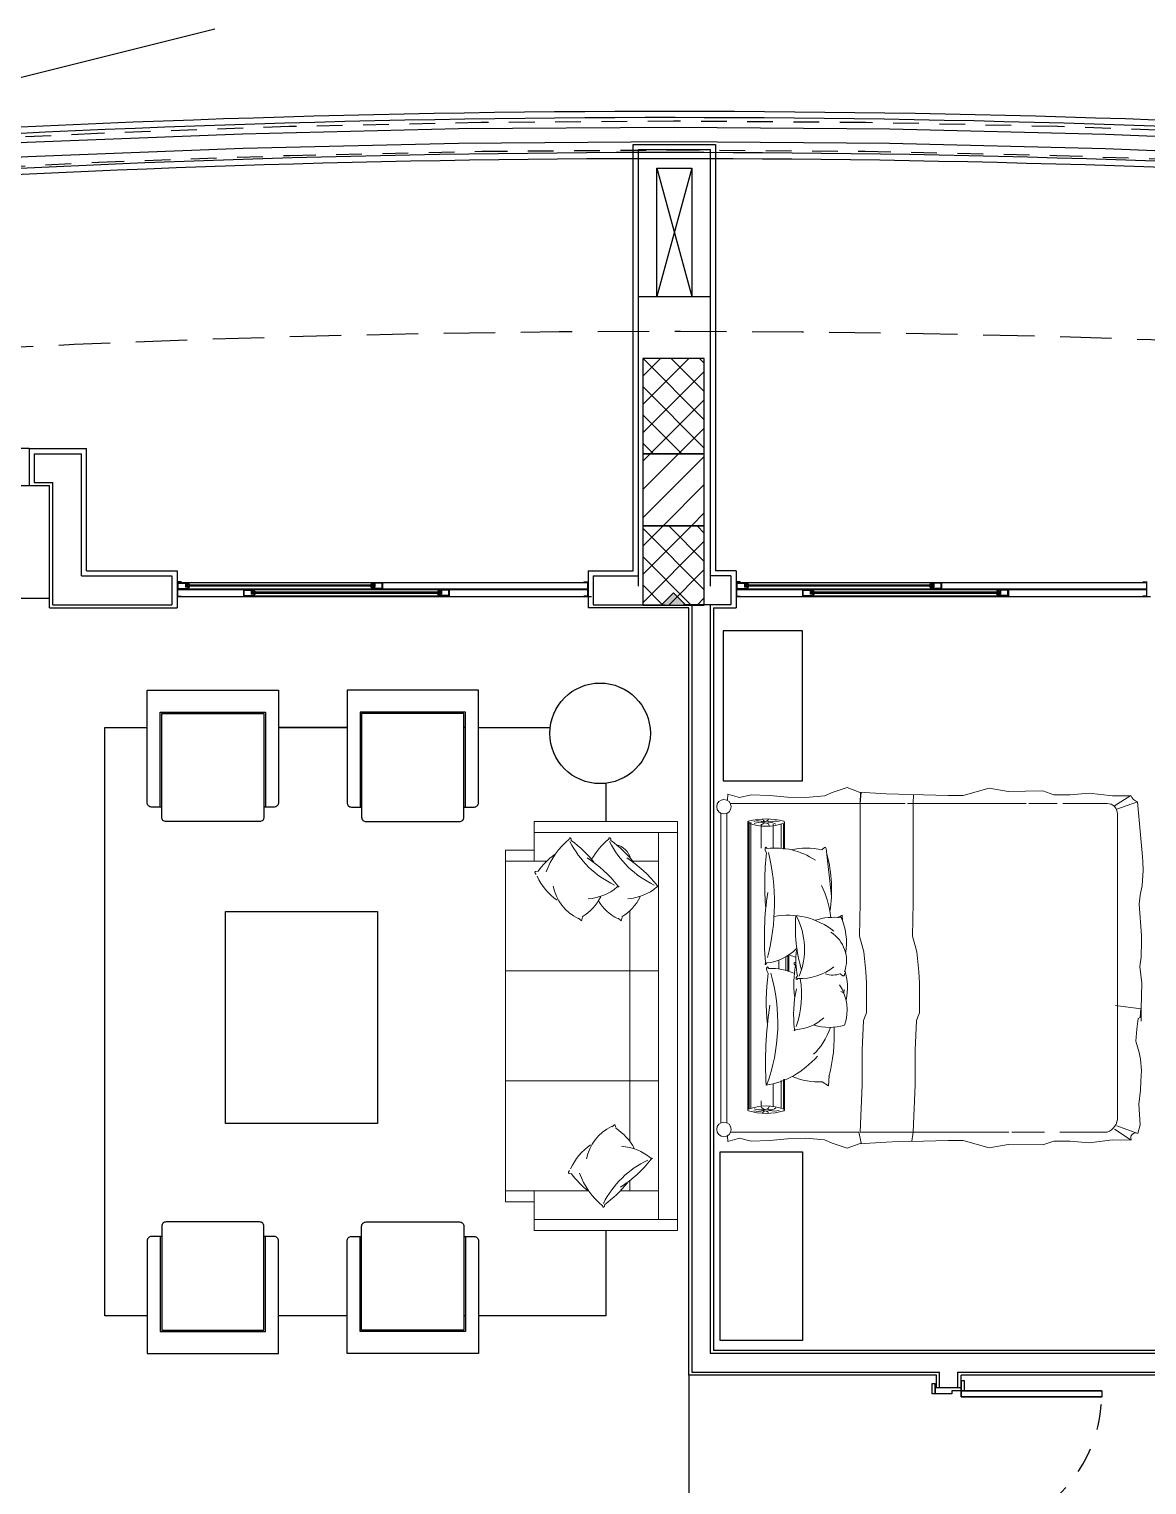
# Model space of a CAD drawing. Header units: millimetres. Extents: x 188.6 to 263.2, y 40.1 to 120.1.
# Drawn here: x 231.51 to 236.95, y 113.04 to 120.13 of the extents above; entities that cross this region are included whole.
import ezdxf

# ---------------------------------------------------------------- set-up
doc = ezdxf.new("R2010")
doc.units = ezdxf.units.MM
for name, pattern in [('_XREF_APTOS 605 E 606_R01$0$XREF-TIPO$0$HIDDEN2', [0.1875, 0.125, -0.0625]), ('HIDDEN', [0.375, 0.25, -0.125]), ('HIDDEN2', [0.1875, 0.125, -0.0625])]:
    doc.linetypes.add(name, pattern=pattern)
for name, color, linetype in [('_XREF_APTOS 605 E 606_R01$0$E-MC-ESQUADRIAS', 2, 'Continuous'), ('ARQ', 8, 'Continuous'), ('ARQ-BASE', 8, 'Continuous'), ('ESTR-PILARES', 11, 'Continuous'), ('ESTR-VIGAS', 11, 'HIDDEN2'), ('ESTRUTURA', 7, 'Continuous')]:
    doc.layers.add(name, color=color, linetype=linetype)
doc.layers.add('_XREF_APTOS 605 E 606_R01$0$L-MC-LAYOUT', color=8, linetype='Continuous', lineweight=5)

# ---------------------------------------------------------------- blocks, each defined once
blk = doc.blocks.new('_XREF_APTOS 605 E 606_R01$0$XREF-TIPO$0$A$C70231090-flat-1')
at = {"layer": '_XREF_APTOS 605 E 606_R01$0$E-MC-ESQUADRIAS', "color": 8}
for p, q in [((-0.055, 0.02), (-0.055, 0.0185)), ((-0.055, 0.0185), (-0.0385, 0.0185)), ((-0.055, 0.0115), (-0.0385, 0.0115)), ((-0.055, 0.01), (-0.055, 0.0115)), ((-0.0505, 0.02), (-0.0505, 0.025)), ((-0.0505, 0.01), (-0.0505, 0.005)), ((0, 0.03), (-0.05, 0.03)), ((-0.05, 0.03), (-0.05, 0.02)), ((-0.05, 0.02), (-0.038, 0.02)), ((-0.05, 0.0195), (-0.0385, 0.0195)), ((-0.05, 0.0105), (-0.0385, 0.0105)), ((-0.05, 0.01), (-0.05, 0)), ((-0.05, 0.01), (-0.038, 0.01)), ((-0.04, 0.028), (-0.048, 0.028)), ((-0.048, 0.028), (-0.048, 0.022)), ((-0.048, 0.022), (-0.04, 0.022)), ((-0.048, 0.008), (-0.036, 0.008)), ((-0.048, 0.008), (-0.048, 0.002)), ((-0.002, 0.002), (-0.048, 0.002)), ((-0.04, 0.028), (-0.04, 0.022)), ((-0.038, 0.03), (-0.038, 0.02)), ((-0.038, 0.02), (-0.038, 0.01)), ((-0.002, 0.028), (-0.036, 0.028)), ((-0.036, 0.028), (-0.036, 0.008)), ((-0.002, 0.019), (-0.002, 0.028)), ((-0.002, 0.002), (-0.002, 0.019)), ((-0.002, 0.019), (-0.002, 0.019)), ((0, 0.017), (0, 0.03)), ((0, 0.002), (0, 0.017)), ((0, 0.017), (0, 0.017)), ((0, 0), (0, 0.002)), ((0, 0.002), (0, 0.002)), ((0, 0), (-0.05, 0))]:
    blk.add_line(p, q, dxfattribs=at)
for centre, radius, start, end in [((-0.05, 0.02), 0.005, 95.73917, 180), ((-0.05, 0.01), 0.005, 180, 264.26083), ((-0.05, 0.02), 0.0005, 180, 270), ((-0.05, 0.01), 0.0005, 90, 180), ((-0.0385, 0.019), 0.0005, 270, 90), ((-0.0385, 0.011), 0.0005, 270, 90)]:
    blk.add_arc(centre, radius, start, end, dxfattribs=at)
blk = doc.blocks.new('_XREF_APTOS 605 E 606_R01$0$CAMA CASAL')
at = {"layer": '_XREF_APTOS 605 E 606_R01$0$L-MC-LAYOUT', "color": 252}
for p, q in [((223.382, 113.6907), (223.1509, 113.6907)), ((223.6153, 113.6907), (223.4562, 113.6907)), ((224.263, 113.6907), (223.6298, 113.6907)), ((224.3537, 113.6907), (224.263, 113.6907)), ((224.9834, 113.6907), (224.3588, 113.6907)), ((223.1009, 113.6157), (223.1009, 112.6345)), ((224.721, 113.4318), (224.721, 113.5824)), ((224.7232, 113.5824), (224.7232, 113.4328)), ((224.8998, 113.5824), (224.8998, 112.1818)), ((225.0009, 112.138), (225.0009, 113.6447)), ((224.7265, 113.5767), (224.7265, 113.4344)), ((224.7377, 113.5732), (224.7377, 113.4395)), ((224.7767, 113.5651), (224.7767, 113.4545)), ((224.8351, 113.5641), (224.8351, 113.5377)), ((224.8857, 113.574), (224.8857, 112.1818)), ((224.8936, 113.5765), (224.8936, 112.1818)), ((224.8969, 113.5776), (224.8969, 112.1818)), ((224.5075, 113.465), (224.5039, 113.4144)), ((224.5372, 113.4447), (224.5075, 113.465)), ((224.4321, 113.0133), (224.4303, 112.9957)), ((224.4469, 113.0059), (224.4321, 113.0133)), ((224.7005, 112.8277), (224.7005, 112.9067)), ((224.7023, 112.9061), (224.7023, 112.8289)), ((224.7052, 112.9052), (224.7052, 112.8308)), ((224.7147, 112.9025), (224.7147, 112.8366)), ((224.7481, 112.8957), (224.7481, 112.8527)), ((224.7965, 112.8933), (224.8042, 112.886)), ((224.8076, 112.9046), (224.7998, 112.918)), ((224.8042, 112.886), (224.8084, 112.8917)), ((224.8071, 112.8665), (224.8135, 112.8738)), ((224.8084, 112.8917), (224.8076, 112.9046)), ((224.8135, 112.8738), (224.8153, 112.8738)), ((224.8153, 112.8738), (224.8141, 112.8631)), ((224.4409, 112.6342), (224.4382, 112.6615)), ((223.1009, 112.6345), (223.1009, 112.1407)), ((224.463, 112.6452), (224.4409, 112.6342)), ((224.5178, 112.31), (224.4926, 112.5417)), ((224.5219, 112.3037), (224.5178, 112.31)), ((224.5272, 112.3041), (224.5219, 112.3037)), ((224.5392, 112.3157), (224.5272, 112.3041)), ((224.721, 112.1818), (224.721, 112.3099)), ((224.7232, 112.3128), (224.7232, 112.1909)), ((224.7265, 112.3122), (224.7265, 112.1909)), ((224.7377, 112.3104), (224.7377, 112.1909)), ((224.7767, 112.3066), (224.7767, 112.1909)), ((224.8058, 112.3099), (224.8123, 112.3037)), ((224.8152, 112.3194), (224.8086, 112.3307)), ((224.8123, 112.3037), (224.8159, 112.3085)), ((224.8159, 112.3085), (224.8152, 112.3194)), ((224.8351, 112.3083), (224.8351, 112.1909)), ((223.1509, 112.0907), (223.3659, 112.0907)), ((223.5313, 112.0907), (223.3949, 112.0907)), ((223.5454, 112.0907), (224.1227, 112.0907)), ((224.0946, 112.0907), (224.0933, 112.0475)), ((224.3526, 112.0907), (224.1337, 112.0907)), ((224.3532, 112.0907), (224.348, 112.0355)), ((224.3526, 112.0907), (224.351, 112.0378)), ((224.3532, 112.0907), (224.984, 112.0907))]:
    blk.add_line(p, q, dxfattribs=at)
for points in [[(223.0335, 113.7286), (223.1246, 113.7279), (223.2389, 113.7415), (223.3314, 113.7333), (223.4103, 113.7333), (223.4647, 113.7524), (223.6334, 113.7497), (223.7259, 113.766), (223.851, 113.7306), (223.9245, 113.7306), (224.0442, 113.7333), (224.1666, 113.736), (224.2264, 113.7388), (224.3583, 113.747), (224.4154, 113.7688), (224.4889, 113.7443), (224.527, 113.7279), (224.6167, 113.7198), (224.7065, 113.7225), (224.7936, 113.7307), (224.8833, 113.7334), (224.9404, 113.7198), (224.9976, 113.7361), (224.9989, 113.7076)], [(223.0335, 113.7286), (223.1155, 113.6761)], [(223.1155, 113.6761), (223.0335, 113.7286)], [(224.0951, 113.6907), (224.1022, 113.7346)], [(224.3588, 113.6907), (224.3475, 113.7421), (224.351, 113.7465)], [(223.0021, 113.6962), (222.9901, 113.6546), (222.9966, 113.5538), (222.9894, 113.4859), (222.9866, 113.4423), (222.983, 113.3901), (222.9887, 113.3351), (222.9958, 113.3029), (223.0116, 113.2478), (223.0058, 113.1885), (223.0008, 113.1377), (222.9908, 113.1327), (222.9873, 113.0891), (222.9858, 113.1507), (222.9851, 113.0892), (223.1109, 113.0734), (223.048, 113.0813), (222.9851, 113.0892), (222.9816, 112.9648), (222.9923, 112.8847), (222.9851, 112.8382), (222.9837, 112.7603), (222.983, 112.7338), (222.9944, 112.5811), (222.9908, 112.5367), (222.9801, 112.4895), (222.9758, 112.4166), (222.9772, 112.3723), (222.9787, 112.3508), (223.0027, 112.0828)], [(223.1039, 113.6602), (223.0021, 113.6962)], [(224.0951, 113.6907), (224.0851, 113.4599), (224.0851, 113.2913), (224.0793, 113.146), (224.0707, 113.1257), (224.064, 113.1088), (224.064, 113.0218), (224.064, 112.9643), (224.0678, 112.9106), (224.0774, 112.8129), (224.0985, 112.7362), (224.0946, 112.5733), (224.0946, 112.4947), (224.0946, 112.4047), (224.0946, 112.1185), (224.0946, 112.0907)], [(224.353, 113.6907), (224.343, 113.4599), (224.343, 113.2913), (224.3373, 113.146), (224.3286, 113.1257), (224.3219, 113.1088), (224.3219, 113.0218), (224.3219, 112.9643), (224.3258, 112.9106), (224.3353, 112.8129), (224.3564, 112.7362), (224.3526, 112.5733), (224.3526, 112.4947), (224.3526, 112.4047), (224.3526, 112.1185), (224.3526, 112.0907)], [(225.0309, 112.1378), (225.0309, 113.6449)], [(224.6672, 113.1915), (224.6723, 113.1957), (224.6737, 113.1957), (224.6727, 113.1895)], [(224.6555, 112.943), (224.6612, 112.947), (224.6644, 112.9439), (224.6638, 112.9369), (224.658, 112.9297)], [(224.4483, 112.9217), (224.4377, 112.9292), (224.433, 112.9294), (224.4294, 112.9254), (224.428, 112.9162)], [(224.6661, 112.8676), (224.6713, 112.864), (224.6742, 112.8668), (224.6736, 112.8731), (224.6683, 112.8797)], [(223.1039, 112.1187), (223.0027, 112.0828)], [(223.0362, 112.052), (223.1155, 112.1027)], [(223.1155, 112.1027), (223.0362, 112.052)], [(225.0307, 112.0907), (225.0309, 112.0907), (225.0309, 112.0909)], [(223.0356, 112.0533), (223.1246, 112.054), (223.2389, 112.0404), (223.3314, 112.0486), (223.4103, 112.0486), (223.4647, 112.0295), (223.6334, 112.0322), (223.7259, 112.0159), (223.851, 112.0513), (223.9245, 112.0513), (224.0442, 112.0486), (224.1666, 112.0458), (224.2264, 112.0431), (224.3583, 112.0349), (224.4154, 112.0131), (224.4889, 112.0376), (224.527, 112.0539), (224.6167, 112.0621), (224.7065, 112.0594), (224.7936, 112.0512), (224.8833, 112.0485), (224.9404, 112.0621), (224.9976, 112.0458), (224.9989, 112.0751)]]:
    blk.add_lwpolyline(points, dxfattribs=at)
for centre in [(225.0156, 113.6767), (225.0156, 112.1061)]:
    blk.add_circle(centre, 0.0352, dxfattribs=at)
for centre, radius, start, end in [((223.0124, 113.7177), 0.0238, 244.46477, 26.66385), ((223.1775, 113.6188), 0.0767, 110.30826, 182.31161), ((224.726, 113.5822), 0.005, 109.57283, 246.03965), ((224.8104, 113.281), 0.3177, 74.2857, 105.7143), ((224.7678, 113.4843), 0.1033, 75.76375, 102.0368), ((224.7926, 113.5322), 0.05, 89.36599, 126.92368), ((224.7937, 113.5833), 0.00125, 109.57283, 246.03965), ((224.808, 113.6104), 0.0319, 242.24039, 297.75961), ((224.808, 113.5493), 0.0382, 67.26663, 112.73337), ((224.8106, 113.563), 0.0157, 99.52121, 169.87937), ((224.8158, 113.6054), 0.0195, 211.34668, 246.54204), ((224.7917, 113.5175), 0.0673, 49.57083, 67.81405), ((224.8051, 113.6083), 0.0254, 299.674, 332.01341), ((224.8484, 113.5178), 0.0715, 72.42099, 111.0014), ((224.8224, 113.5833), 0.00125, 293.96035, 70.42717), ((224.8307, 113.4424), 0.14, 74.032, 93.21113), ((224.8948, 113.5822), 0.005, 293.96035, 70.42717), ((224.8104, 113.8245), 0.2616, 250.71019, 289.28981), ((224.6352, 113.0955), 0.2192, 160.46252, 214.17328), ((224.5038, 112.9264), 0.2538, 73.14769, 107.24934), ((224.6813, 112.9655), 0.2264, 93.58944, 132.28667), ((225.0941, 113.0218), 0.4566, 160.30651, 189.92064), ((224.0767, 113.1196), 0.6001, 347.74246, 6.68937), ((224.6993, 112.9842), 0.2843, 167.54683, 196.57479), ((224.0983, 112.9691), 0.577, 351.0887, 5.98131), ((224.647, 112.6722), 0.2709, 88.19161, 127.84235), ((224.5821, 112.8549), 0.1626, 160.38702, 237.71816), ((224.4865, 112.8207), 0.1051, 70.68685, 111.35137), ((224.9732, 112.7995), 0.3495, 157.98044, 207.63993), ((223.9167, 112.693), 0.7513, 355.65331, 16.04985), ((224.3016, 112.8553), 0.3641, 352.09178, 11.78761), ((224.7331, 112.7678), 0.3135, 170.1385, 204.52556), ((224.6321, 113.2285), 0.3625, 275.28173, 275.39149), ((224.4809, 112.9376), 0.293, 262.73575, 288.11032), ((224.7031, 112.9899), 0.3558, 231.23257, 281.17969), ((224.726, 112.182), 0.005, 113.96035, 250.42717), ((224.8104, 111.9396), 0.2616, 70.71019, 109.28981), ((224.8104, 112.4831), 0.3177, 254.2857, 285.7143), ((224.7678, 112.2798), 0.1033, 257.9632, 284.23625), ((224.7926, 112.2319), 0.05, 233.07632, 270.63401), ((224.7937, 112.1808), 0.00125, 113.96035, 250.42717), ((224.808, 112.1537), 0.0319, 62.24039, 117.75961), ((224.808, 112.2149), 0.0382, 247.26663, 292.73337), ((224.8106, 112.2011), 0.0157, 190.12063, 260.47879), ((224.8158, 112.1588), 0.0195, 113.45796, 148.65332), ((224.7917, 112.2466), 0.0673, 292.18595, 310.42917), ((224.8051, 112.1558), 0.0254, 27.98659, 60.326), ((224.8224, 112.1808), 0.00125, 289.57283, 66.03965), ((224.8484, 112.2464), 0.0715, 248.9986, 287.57901), ((224.8307, 112.3218), 0.14, 266.78887, 285.968), ((224.8948, 112.182), 0.005, 289.57283, 66.03965), ((223.1509, 112.1407), 0.05, 180, 270), ((222.9821, 112.0268), 0.0597, 25.00861, 69.82677)]:
    blk.add_arc(centre, radius, start, end, dxfattribs=at)
for centre, major_axis, start_param, end_param in [((224.5614, 112.9032), (0, -0.5424), 2.825508, 3.202869), ((224.8605, 112.8065), (0, -0.6586), 3.246501, 3.818212), ((225.2242, 113.1589), (0, -0.6469), 4.229981, 5.096703), ((223.8018, 113.3561), (0, 1.3908), 4.507193, 4.788253), ((224.901, 113.2176), (0, -0.5804), 4.357383, 4.778852), ((224.6976, 113.0565), (0, 0.301), 0.563424, 1.147398), ((224.3199, 113.0557), (0, -0.674), 1.365064, 1.733282), ((224.785, 113.3946), (0, -0.5015), 5.971074, 6.314748), ((224.8248, 112.4782), (0, 0.3891), 0.062647, 0.617511), ((224.6029, 112.4109), (0, 0.4363), 5.989057, 6.085457), ((225.3408, 112.5749), (0, -0.7848), 4.368673, 5.0306), ((224.069, 112.7429), (0, 1.0315), 4.498455, 4.829141), ((224.8473, 112.5103), (0, -0.4887), 4.49504, 5.067395), ((224.7671, 112.7015), (0, 0.3768), 1.721333, 2.167233), ((224.0961, 112.4843), (0, -0.9917), 1.415265, 1.689951), ((224.6149, 113.0527), (0, -0.7444), 6.142937, 6.421512), ((224.7633, 112.9302), (0, 0.623), 2.703113, 3.235692)]:
    blk.add_ellipse(centre, major_axis=major_axis, ratio=0.727273, start_param=start_param, end_param=end_param, dxfattribs=at)
blk = doc.blocks.new('_XREF_APTOS 605 E 606_R01$0$sofa humanizado')
at = {"layer": '_XREF_APTOS 605 E 606_R01$0$L-MC-LAYOUT'}
for p, q in [((4383.2458, -425.6651), (4383.1721, -425.6651)), ((4382.73, -425.9947), (4382.7365, -426.014)), ((4382.7365, -426.014), (4382.7533, -426.0002)), ((4382.9624, -425.9947), (4382.9689, -426.014)), ((4382.9689, -426.014), (4382.9858, -426.0002)), ((4382.7663, -427.229), (4382.7728, -427.2097)), ((4382.7728, -427.2097), (4382.7896, -427.2235))]:
    blk.add_line(p, q, dxfattribs=at)
for points in [[(4382.517, -425.4969), (4382.517, -427.7684), (4382.4049, -427.7684), (4382.4049, -425.4327), (4382.517, -425.4327)], [(4383.2458, -425.6008), (4383.2458, -425.6008), (4383.2458, -425.4327), (4382.517, -425.4327)], [(4382.4049, -425.4969), (4383.2458, -425.4969), (4383.2458, -425.6651), (4383.4139, -425.6651), (4383.4139, -427.6645), (4383.2595, -427.6645), (4383.2458, -427.6645), (4383.2458, -427.8327), (4382.4049, -427.8327), (4382.4049, -425.4969)], [(4382.517, -425.4969), (4382.517, -425.6008), (4382.517, -425.6008)], [(4382.8083, -425.5353), (4382.807, -425.5276), (4382.802, -425.5276), (4382.797, -425.5335), (4382.7959, -425.5438)], [(4383.0408, -425.5353), (4383.0394, -425.5276), (4383.0345, -425.5276), (4383.0294, -425.5335), (4383.0283, -425.5438)], [(4383.2458, -425.6008), (4383.4139, -425.6008), (4383.4139, -426.9547), (4382.517, -426.9547), (4382.517, -425.6008), (4382.517, -425.6008)], [(4382.6852, -425.9553), (4382.6852, -426.9547), (4382.517, -426.9547), (4382.517, -425.6648), (4382.6672, -425.6648), (4382.6672, -425.6648)], [(4383.2233, -425.7236), (4383.2375, -425.7261), (4383.2413, -425.7296), (4383.241, -425.7356), (4383.2348, -425.7439)], [(4382.5259, -425.8159), (4382.5178, -425.8151), (4382.5165, -425.8138), (4382.5228, -425.8093)], [(4382.7584, -425.8159), (4382.7502, -425.8151), (4382.749, -425.8138), (4382.7553, -425.8093)], [(4382.9259, -426.9547), (4383.4139, -426.9547), (4383.4139, -426.3092), (4382.517, -426.3092), (4382.517, -426.9547), (4382.7406, -426.9547)], [(4382.9259, -427.6002), (4383.4139, -427.6002), (4383.4139, -426.9547), (4382.517, -426.9547), (4382.517, -427.6002), (4382.7406, -427.6002)], [(4382.6852, -427.5395), (4382.6852, -427.6002), (4382.517, -427.6002), (4382.517, -426.9547), (4382.6852, -426.9547), (4382.6852, -427.3089)], [(4382.5623, -427.4079), (4382.5541, -427.4086), (4382.5529, -427.4099), (4382.5591, -427.4144)], [(4383.0272, -427.5001), (4383.0414, -427.4976), (4383.0452, -427.4941), (4383.0449, -427.4881), (4383.0387, -427.4798)], [(4382.9259, -427.6002), (4383.2458, -427.6002), (4383.2458, -427.7684), (4382.517, -427.7684), (4382.517, -427.6002), (4382.7406, -427.6002)], [(4382.8446, -427.6885), (4382.8433, -427.6961), (4382.8383, -427.6962), (4382.8333, -427.6902), (4382.8322, -427.6799)]]:
    blk.add_lwpolyline(points, dxfattribs=at)
blk.add_lwpolyline([(4382.7638, -425.5687, 0.280023), (4382.6801, -425.6497)], format="xyb", dxfattribs=at)
for centre, radius, start, end in [((4383.2137, -426.1171), 0.7093, 126.0887, 140.98131), ((4382.5242, -425.8786), 0.4456, 30.2921, 50.39149), ((4383.4462, -426.1171), 0.7093, 126.0887, 140.98131), ((4382.7567, -425.8786), 0.4456, 19.87696, 50.39149), ((4382.3023, -425.2972), 0.5613, 295.30651, 333.23216), ((4382.5347, -425.2972), 0.5613, 295.30651, 333.23216), ((4382.7979, -426.0437), 0.5324, 36.96436, 51.73471), ((4383.1017, -426.2666), 0.7378, 122.74246, 141.68937), ((4383.3342, -426.2666), 0.7378, 122.74246, 141.68937), ((4382.9105, -425.6078), 0.3496, 305.1385, 335.34035), ((4382.71, -425.6071), 0.2783, 228.58944, 267.28667), ((4382.8983, -425.7274), 0.312, 208.14769, 237.57889), ((4382.9425, -425.6071), 0.2783, 228.58944, 267.28667), ((4383.1308, -425.7274), 0.312, 208.14769, 237.57889), ((4382.8696, -425.7602), 0.2695, 296.20637, 349.17328), ((4382.6372, -425.7602), 0.2695, 296.20637, 329.39203), ((4382.9347, -427.4963), 0.312, 122.42111, 151.85231), ((4382.6735, -427.4635), 0.2695, 10.82672, 63.79363), ((4382.7463, -427.6166), 0.2783, 92.71333, 131.41056), ((4382.7144, -427.616), 0.3496, 24.65965, 54.8615), ((4383.138, -426.9571), 0.7378, 218.31063, 237.25754), ((4382.3386, -427.9265), 0.5613, 26.76784, 64.69349), ((4382.5605, -427.3451), 0.4456, 309.60851, 340.12304), ((4382.6018, -427.18), 0.5324, 308.26529, 323.03564), ((4383.25, -427.1067), 0.7093, 219.01869, 233.9113)]:
    blk.add_arc(centre, radius, start, end, dxfattribs=at)
blk = doc.blocks.new('_XREF_APTOS 605 E 606_R01$0$XREF-MC1101-TE-LAYO$0$P90x70')
blk.add_lwpolyline([(8.8158, 5.695), (8.8858, 5.695, 0.414214), (8.9158, 5.725), (8.9158, 6.495), (8.0158, 6.495), (8.0158, 5.725, 0.414214), (8.0458, 5.695), (8.1158, 5.695)], format="xyb")
blk.add_lwpolyline([(8.8258, 5.695), (8.8258, 6.345), (8.1058, 6.345), (8.1058, 5.695)])
blk.add_lwpolyline([(8.7858, 5.595, 0.414214), (8.8158, 5.625), (8.8158, 6.335), (8.1158, 6.335), (8.1158, 5.625, 0.414214), (8.1458, 5.595)], format="xyb", close=True)
blk = doc.blocks.new('_XREF_APTOS 605 E 606_R01$0$XREF-TIPO$0$A$C433F3541')
at = {"layer": 'ARQ-BASE'}
for p, q in [((0.05, 0.14), (0.05, 0.825)), ((0.05, 0.825), (0.05, 0.14)), ((0.05, 0.825), (0.08, 0.825)), ((0.08, 0.825), (0.08, 0.14)), ((0.08, 0.14), (0.08, 0.825)), ((0, 0.155), (0.05, 0.155)), ((0, 0.14), (0, 0.155)), ((0.75, 0.155), (0.8, 0.155)), ((0.75, 0.14), (0.75, 0.155)), ((0.8, 0.155), (0.8, 0.14)), ((0, 0.14), (0.05, 0.14)), ((0.05, 0.14), (0.035, 0.14)), ((0.035, 0.015), (0.035, 0.14)), ((0.08, 0.14), (0.05, 0.14)), ((0.05, 0.14), (0.08, 0.14)), ((0.05, 0.14), (0.05, 0.095)), ((0.05, 0.095), (0.065, 0.095)), ((0.065, 0.095), (0.065, 0.015)), ((0.735, 0.095), (0.75, 0.095)), ((0.735, 0.015), (0.735, 0.095)), ((0.765, 0.14), (0.75, 0.14)), ((0.75, 0.095), (0.75, 0.14)), ((0.75, 0.14), (0.8, 0.14)), ((0.765, 0.14), (0.765, 0.015)), ((0.015, 0), (0.015, 0.015)), ((0.065, 0.015), (0.015, 0.015)), ((0.065, 0), (0.015, 0)), ((0.035, 0.015), (0.065, 0.015)), ((0.065, 0.015), (0.065, 0)), ((0.735, 0), (0.735, 0.015)), ((0.735, 0.015), (0.775, 0.015)), ((0.785, 0.015), (0.735, 0.015)), ((0.785, 0), (0.735, 0)), ((0.785, 0.015), (0.785, 0))]:
    blk.add_line(p, q, dxfattribs=at)
at = {"layer": 'ARQ-BASE', "color": 8, "linetype": '_XREF_APTOS 605 E 606_R01$0$XREF-TIPO$0$HIDDEN2'}
blk.add_arc((0.0627, 0.1378), 0.6873, 0.18482, 91.0562, dxfattribs=at)
blk = doc.blocks.new('A$C1BFF5DEF')
at = {"layer": 'ARQ', "color": 8}
blk.add_lwpolyline([(33.5234, 11.0713), (31.5234, 10.5713), (29.5234, 11.0713)], dxfattribs=at)
at = {"layer": 'ARQ-BASE', "color": 8}
for p, q in [((35.6752, 9.7697), (35.6753, 10.3946)), ((35.8452, 10.3946), (35.6752, 9.7697)), ((35.6753, 10.3946), (35.8452, 10.3946)), ((35.6753, 10.3946), (35.8452, 9.7697)), ((35.8452, 10.3946), (35.8452, 9.7697)), ((35.5852, 9.7697), (35.9352, 9.7697)), ((32.6203, 9.0299), (31.2201, 9.0299, 0.0006)), ((32.6203, 9.0299), (32.6203, 8.8499)), ((32.6203, 9.0299), (32.9003, 9.0299)), ((32.6453, 9.0049, 0.0006), (32.6453, 8.8649, 0.0006)), ((32.6453, 9.0049, 0.0006), (32.8753, 9.0049, -0.0002)), ((32.8753, 8.4099), (32.8753, 9.0049)), ((32.9003, 8.4349), (32.9003, 9.0299)), ((32.6453, 8.8649), (32.7353, 8.8649, -0.0006)), ((32.7353, 8.2699), (32.7353, 8.8649)), ((31.0703, 8.8499), (32.7203, 8.8499)), ((32.6203, 8.8499, -0.0001), (32.7203, 8.8499, -0.0005)), ((32.7203, 8.2549), (32.7203, 8.8499)), ((32.9003, 8.4349), (33.3403, 8.4349)), ((33.3403, 8.4349), (33.3403, 8.2549)), ((35.3403, 8.4349), (35.5602, 8.4349)), ((35.3403, 8.4349), (35.3403, 8.2549)), ((36.0606, 8.4349), (35.9602, 8.4349)), ((36.0606, 8.4349), (36.0606, 8.2549)), ((32.8753, 8.4099), (33.3153, 8.4099)), ((33.3153, 8.4099), (33.3153, 8.2699)), ((33.3603, 8.3804), (33.3403, 8.3804)), ((33.3423, 8.3784), (33.3423, 8.3114)), ((33.3423, 8.3784), (33.3603, 8.3784)), ((33.3435, 8.3774), (35.3383, 8.3774)), ((33.3435, 8.3774), (33.3435, 8.3474)), ((33.3455, 8.3754), (33.3815, 8.3754)), ((33.3455, 8.3494), (33.3455, 8.3754)), ((33.3603, 8.3804), (33.3603, 8.3784)), ((33.3815, 8.3754), (33.3815, 8.3554)), ((33.3835, 8.3574), (33.3835, 8.3774)), ((33.3955, 8.3674), (33.3835, 8.3674)), ((34.3003, 8.3654), (33.3835, 8.3654)), ((33.3955, 8.3669), (33.384, 8.3669)), ((33.4005, 8.3659), (33.384, 8.3659)), ((33.3855, 8.3754), (33.3855, 8.3694)), ((33.3855, 8.3754), (33.3935, 8.3754)), ((33.3935, 8.3694), (33.3855, 8.3694)), ((33.3935, 8.3754), (33.3935, 8.3694)), ((33.3955, 8.3774), (33.3955, 8.3674)), ((33.396, 8.3674), (33.396, 8.3724)), ((33.4005, 8.3674), (33.4005, 8.3659)), ((34.2833, 8.3674), (34.2833, 8.3659)), ((34.2833, 8.3659), (34.2998, 8.3659)), ((34.2878, 8.3674), (34.2878, 8.3724)), ((34.2883, 8.3774), (34.2883, 8.3674)), ((34.2883, 8.3674), (34.3003, 8.3674)), ((34.2883, 8.3669), (34.2998, 8.3669)), ((34.2903, 8.3754), (34.2903, 8.3694)), ((34.2983, 8.3754), (34.2903, 8.3754)), ((34.2903, 8.3694), (34.2983, 8.3694)), ((34.2983, 8.3754), (34.2983, 8.3694)), ((34.3003, 8.3574), (34.3003, 8.3774)), ((34.3023, 8.3754), (34.3023, 8.3554)), ((34.3383, 8.3754), (34.3023, 8.3754)), ((34.3383, 8.3494), (34.3383, 8.3754)), ((34.3403, 8.3774), (34.3403, 8.3474)), ((35.3203, 8.3804), (35.3203, 8.3784)), ((35.3203, 8.3804), (35.3403, 8.3804)), ((35.3383, 8.3784), (35.3203, 8.3784)), ((35.3383, 8.3784), (35.3383, 8.3114)), ((35.3653, 8.4099), (35.5853, 8.4099)), ((35.3653, 8.4099), (35.3653, 8.2699)), ((36.0356, 8.4099), (35.9353, 8.4099)), ((36.0356, 8.4099), (36.0356, 8.2699)), ((36.0806, 8.3804), (36.0606, 8.3804)), ((36.0626, 8.3784), (36.0626, 8.3114)), ((36.0626, 8.3784), (36.0806, 8.3784)), ((36.0638, 8.3774), (38.0586, 8.3774)), ((36.0638, 8.3774), (36.0638, 8.3474)), ((36.0658, 8.3754), (36.1018, 8.3754)), ((36.0658, 8.3494), (36.0658, 8.3754)), ((36.0806, 8.3804), (36.0806, 8.3784)), ((36.1018, 8.3754), (36.1018, 8.3554)), ((36.1038, 8.3574), (36.1038, 8.3774)), ((36.1158, 8.3674), (36.1038, 8.3674)), ((37.0206, 8.3654), (36.1038, 8.3654)), ((36.1158, 8.3669), (36.1043, 8.3669)), ((36.1208, 8.3659), (36.1043, 8.3659)), ((36.1058, 8.3754), (36.1058, 8.3694)), ((36.1058, 8.3754), (36.1138, 8.3754)), ((36.1138, 8.3694), (36.1058, 8.3694)), ((36.1138, 8.3754), (36.1138, 8.3694)), ((36.1158, 8.3774), (36.1158, 8.3674)), ((36.1163, 8.3674), (36.1163, 8.3724)), ((36.1208, 8.3674), (36.1208, 8.3659)), ((37.0036, 8.3674), (37.0036, 8.3659)), ((37.0036, 8.3659), (37.0201, 8.3659)), ((37.0081, 8.3674), (37.0081, 8.3724)), ((37.0086, 8.3774), (37.0086, 8.3674)), ((37.0086, 8.3674), (37.0206, 8.3674)), ((37.0086, 8.3669), (37.0201, 8.3669)), ((37.0106, 8.3754), (37.0106, 8.3694)), ((37.0186, 8.3754), (37.0106, 8.3754)), ((37.0106, 8.3694), (37.0186, 8.3694)), ((37.0186, 8.3754), (37.0186, 8.3694)), ((37.0206, 8.3574), (37.0206, 8.3774)), ((37.0226, 8.3754), (37.0226, 8.3554)), ((37.0586, 8.3754), (37.0226, 8.3754)), ((37.0586, 8.3494), (37.0586, 8.3754)), ((37.0606, 8.3774), (37.0606, 8.3474)), ((38.0406, 8.3804), (38.0406, 8.3784)), ((38.0406, 8.3804), (38.0606, 8.3804)), ((38.0586, 8.3784), (38.0406, 8.3784)), ((38.0586, 8.3784), (38.0586, 8.3114)), ((32.7203, 8.3), (31.0703, 8.3)), ((33.3405, 8.3094), (35.3563, 8.3094)), ((35.3383, 8.3424), (33.3423, 8.3424)), ((33.3425, 8.3114), (33.3603, 8.3114)), ((33.3435, 8.3474), (35.3383, 8.3474)), ((33.3455, 8.3494), (33.3935, 8.3494)), ((33.3603, 8.3094), (33.3603, 8.3114)), ((33.3935, 8.3554), (33.3815, 8.3554)), ((34.3003, 8.3594), (33.3835, 8.3594)), ((33.3955, 8.3574), (33.3835, 8.3574)), ((33.4005, 8.3589), (33.384, 8.3589)), ((33.3955, 8.3579), (33.384, 8.3579)), ((33.3935, 8.3554), (33.3935, 8.3494)), ((33.3955, 8.3574), (33.3955, 8.3474)), ((33.396, 8.3574), (33.396, 8.3524)), ((33.4005, 8.3574), (33.4005, 8.3589)), ((34.6251, 8.3304), (33.7031, 8.3304)), ((34.6251, 8.3244), (33.7031, 8.3244)), ((33.7151, 8.3124), (34.6651, 8.3124)), ((34.2833, 8.3574), (34.2833, 8.3589)), ((34.2833, 8.3589), (34.2998, 8.3589)), ((34.2878, 8.3574), (34.2878, 8.3524)), ((34.2883, 8.3579), (34.2998, 8.3579)), ((34.2883, 8.3574), (34.3003, 8.3574)), ((34.2883, 8.3574), (34.2883, 8.3474)), ((34.2903, 8.3554), (34.2903, 8.3494)), ((34.2903, 8.3554), (34.3023, 8.3554)), ((34.3383, 8.3494), (34.2903, 8.3494)), ((34.6081, 8.3324), (34.6081, 8.3309)), ((34.6081, 8.3309), (34.6246, 8.3309)), ((34.6081, 8.3224), (34.6081, 8.3239)), ((34.6081, 8.3239), (34.6246, 8.3239)), ((34.6126, 8.3324), (34.6126, 8.3374)), ((34.6126, 8.3224), (34.6126, 8.3174)), ((34.6131, 8.3424), (34.6131, 8.3324)), ((34.6131, 8.3324), (34.6251, 8.3324)), ((34.6131, 8.3319), (34.6246, 8.3319)), ((34.6131, 8.3229), (34.6246, 8.3229)), ((34.6131, 8.3224), (34.6251, 8.3224)), ((34.6131, 8.3224), (34.6131, 8.3124)), ((34.6151, 8.3404), (34.6151, 8.3344)), ((34.6231, 8.3404), (34.6151, 8.3404)), ((34.6151, 8.3344), (34.6231, 8.3344)), ((34.6151, 8.3204), (34.6151, 8.3144)), ((34.6151, 8.3204), (34.6271, 8.3204)), ((34.6631, 8.3144), (34.6151, 8.3144)), ((34.6231, 8.3404), (34.6231, 8.3344)), ((34.6251, 8.3224), (34.6251, 8.3424)), ((34.6271, 8.3404), (34.6271, 8.3204)), ((34.6631, 8.3404), (34.6271, 8.3404)), ((34.6631, 8.3144), (34.6631, 8.3404)), ((34.6651, 8.3424), (34.6651, 8.3124)), ((35.3203, 8.3094), (35.3203, 8.3114)), ((35.3383, 8.3114), (35.3203, 8.3114)), ((36.0608, 8.3094), (38.0766, 8.3094)), ((38.0586, 8.3424), (36.0626, 8.3424)), ((36.0628, 8.3114), (36.0806, 8.3114)), ((36.0638, 8.3474), (38.0586, 8.3474)), ((36.0658, 8.3494), (36.1138, 8.3494)), ((36.0806, 8.3094), (36.0806, 8.3114)), ((36.1138, 8.3554), (36.1018, 8.3554)), ((37.0206, 8.3594), (36.1038, 8.3594)), ((36.1158, 8.3574), (36.1038, 8.3574)), ((36.1208, 8.3589), (36.1043, 8.3589)), ((36.1158, 8.3579), (36.1043, 8.3579)), ((36.1138, 8.3554), (36.1138, 8.3494)), ((36.1158, 8.3574), (36.1158, 8.3474)), ((36.1163, 8.3574), (36.1163, 8.3524)), ((36.1208, 8.3574), (36.1208, 8.3589)), ((37.3455, 8.3304), (36.4235, 8.3304)), ((37.3455, 8.3244), (36.4235, 8.3244)), ((36.4355, 8.3124), (37.3855, 8.3124)), ((37.0036, 8.3574), (37.0036, 8.3589)), ((37.0036, 8.3589), (37.0201, 8.3589)), ((37.0081, 8.3574), (37.0081, 8.3524)), ((37.0086, 8.3579), (37.0201, 8.3579)), ((37.0086, 8.3574), (37.0206, 8.3574)), ((37.0086, 8.3574), (37.0086, 8.3474)), ((37.0106, 8.3554), (37.0106, 8.3494)), ((37.0106, 8.3554), (37.0226, 8.3554)), ((37.0586, 8.3494), (37.0106, 8.3494)), ((37.3285, 8.3324), (37.3285, 8.3309)), ((37.3285, 8.3309), (37.345, 8.3309)), ((37.3285, 8.3224), (37.3285, 8.3239)), ((37.3285, 8.3239), (37.345, 8.3239)), ((37.333, 8.3324), (37.333, 8.3374)), ((37.333, 8.3224), (37.333, 8.3174)), ((37.3335, 8.3424), (37.3335, 8.3324)), ((37.3335, 8.3324), (37.3455, 8.3324)), ((37.3335, 8.3319), (37.345, 8.3319)), ((37.3335, 8.3229), (37.345, 8.3229)), ((37.3335, 8.3224), (37.3455, 8.3224)), ((37.3335, 8.3224), (37.3335, 8.3124)), ((37.3355, 8.3404), (37.3355, 8.3344)), ((37.3435, 8.3404), (37.3355, 8.3404)), ((37.3355, 8.3344), (37.3435, 8.3344)), ((37.3355, 8.3204), (37.3355, 8.3144)), ((37.3355, 8.3204), (37.3475, 8.3204)), ((37.3835, 8.3144), (37.3355, 8.3144)), ((37.3435, 8.3404), (37.3435, 8.3344)), ((37.3455, 8.3224), (37.3455, 8.3424)), ((37.3475, 8.3404), (37.3475, 8.3204)), ((37.3835, 8.3404), (37.3475, 8.3404)), ((37.3835, 8.3144), (37.3835, 8.3404)), ((37.3855, 8.3424), (37.3855, 8.3124)), ((38.0406, 8.3094), (38.0406, 8.3114)), ((38.0586, 8.3114), (38.0406, 8.3114)), ((32.7203, 8.2549), (33.3403, 8.2549)), ((32.7353, 8.2699), (33.3153, 8.2699)), ((35.8302, 8.2549), (35.3403, 8.2549)), ((35.3653, 8.2699), (35.7153, 8.2699)), ((36.0356, 8.2699), (35.8053, 8.2699)), ((35.8302, 8.2698), (35.8452, 8.2698)), ((35.8302, 4.5198), (35.8302, 8.2549)), ((35.8452, 8.2698), (35.8452, 4.5348)), ((35.9352, 8.2698), (35.9352, 4.6248)), ((35.9502, 8.2549), (35.9502, 4.6398)), ((35.9502, 8.2549), (36.0606, 8.2549)), ((38.8128, 4.6248), (35.9352, 4.6248)), ((38.8428, 4.6398), (35.9502, 4.6398)), ((35.8452, 4.5348), (37.0502, 4.5348)), ((37.0502, 4.4592), (37.0502, 4.5348)), ((37.1402, 4.5348), (38.8128, 4.5348)), ((37.1402, 4.4592), (37.1402, 4.5348)), ((37.0352, 4.5198), (35.8302, 4.5198)), ((35.8302, 4.5198), (35.8302, 3.6198)), ((37.0352, 4.4592), (37.0352, 4.5198)), ((38.8278, 4.5198), (37.1552, 4.5198)), ((37.1552, 4.4592), (37.1552, 4.5198))]:
    blk.add_line(p, q, dxfattribs=at)
at = {"layer": 'ARQ-BASE', "color": 8, "flags": 128}
for points in [[(45.0129, 9.9354), (44.1363, 10.0543), (43.0938, 10.1801), (42.0495, 10.2892), (41.0036, 10.3817), (39.9563, 10.4574), (38.908, 10.5165), (37.8588, 10.5588), (36.8091, 10.5844), (35.7592, 10.5932), (34.7092, 10.5853), (33.6595, 10.5607), (32.6103, 10.5193), (31.5619, 10.4612), (30.5146, 10.3863), (29.4686, 10.2948), (28.4242, 10.1866), (27.3816, 10.0617), (26.5049, 9.9436)], [(44.9429, 9.8743), (44.1274, 9.9849), (43.086, 10.1105), (42.0428, 10.2195), (40.998, 10.3119), (39.9518, 10.3876), (38.9046, 10.4466), (37.8566, 10.4889), (36.808, 10.5144), (35.7592, 10.5232), (34.7103, 10.5153), (33.6617, 10.4907), (32.6136, 10.4494), (31.5664, 10.3913), (30.5201, 10.3165), (29.4753, 10.2251), (28.432, 10.117), (27.3905, 9.9923), (26.5749, 9.8824)]]:
    blk.add_lwpolyline(points, dxfattribs=at)
at = {"layer": 'ARQ-BASE', "color": 8}
for points in [[(35.5602, 8.4349), (35.5602, 10.51), (35.9602, 10.51), (35.9602, 8.4349)], [(35.5852, 8.3601), (35.5852, 10.485), (35.9352, 10.485), (35.9352, 8.3601)]]:
    blk.add_lwpolyline(points, dxfattribs=at)
for points in [[(35.9985, 7.4126), (36.3833, 7.4126), (36.3833, 8.1426), (35.9985, 8.1426)], [(35.9833, 5.6067), (36.3833, 5.6067), (36.3833, 4.688), (35.9833, 4.688)]]:
    blk.add_lwpolyline(points, close=True, dxfattribs=at)
at = {"layer": 'ARQ-BASE', "color": 8, "elevation": 0.0002}
for points in [[(33.1945, 4.8079), (32.9883, 4.8079), (32.9883, 7.6718)], [(32.9883, 7.6718), (33.1945, 7.6718)], [(33.8345, 7.6718), (34.1673, 7.6718)], [(34.1673, 7.6718), (33.8345, 7.6718)], [(34.2384, 7.6718), (34.2313, 7.6718)], [(34.7433, 7.6718), (34.7362, 7.6718)], [(34.8073, 7.6718), (35.1556, 7.6718)], [(35.427, 7.4007), (35.427, 7.214)], [(33.5755, 5.745), (33.5755, 6.7767), (34.3157, 6.7767), (34.3157, 5.745), (33.5755, 5.745)], [(35.427, 5.224), (35.427, 4.8079), (34.8073, 4.8079)], [(34.1673, 4.8079), (33.8345, 4.8079)], [(34.2384, 4.8079), (34.2313, 4.8079)], [(34.7433, 4.8079), (34.7362, 4.8079)]]:
    blk.add_lwpolyline(points, dxfattribs=at)
at = {"layer": 'ARQ-BASE', "color": 8}
blk.add_circle((35.3987, 7.6438, 0.0002), 0.2447, dxfattribs=at)
for centre, radius, start, end in [((35.769, -55.5423), 66.2129, 90.004778, 98.117039), ((35.769, -55.5423), 66.1829, 90.004778, 98.094507), ((35.7585, -55.5426), 66.2129, 81.889498, 89.998714), ((35.7585, -55.5426), 66.1829, 81.912042, 89.998714), ((35.769, -55.5423), 66.0129, 90.004778, 97.966476), ((35.769, -55.5423), 65.9829, 90.004778, 97.943814), ((35.7585, -55.5426), 66.0129, 82.040085, 89.998714), ((35.7585, -55.5426), 65.9829, 82.062732, 89.998714), ((33.384, 8.3664), 0.0005, 90, 270), ((33.3955, 8.3674), 0.0005, 270, 0), ((33.3955, 8.3674), 0.005, 0, 84.26083), ((34.2883, 8.3674), 0.005, 95.73917, 180), ((34.2883, 8.3674), 0.0005, 180, 270), ((34.2998, 8.3664), 0.0005, 270, 90), ((36.1043, 8.3664), 0.0005, 90, 270), ((36.1158, 8.3674), 0.0005, 270, 0), ((36.1158, 8.3674), 0.005, 0, 84.26083), ((37.0086, 8.3674), 0.005, 95.73917, 180), ((37.0086, 8.3674), 0.0005, 180, 270), ((37.0201, 8.3664), 0.0005, 270, 90), ((33.384, 8.3584), 0.0005, 90, 270), ((33.3955, 8.3574), 0.0005, 0, 90), ((33.3955, 8.3574), 0.005, 275.73917, 0), ((34.2883, 8.3574), 0.005, 180, 264.26083), ((34.2883, 8.3574), 0.0005, 90, 180), ((34.2998, 8.3584), 0.0005, 270, 90), ((34.6131, 8.3324), 0.005, 95.73917, 180), ((34.6131, 8.3224), 0.005, 180, 264.26083), ((34.6131, 8.3324), 0.0005, 180, 270), ((34.6131, 8.3224), 0.0005, 90, 180), ((34.6246, 8.3314), 0.0005, 270, 90), ((34.6246, 8.3234), 0.0005, 270, 90), ((36.1043, 8.3584), 0.0005, 90, 270), ((36.1158, 8.3574), 0.0005, 0, 90), ((36.1158, 8.3574), 0.005, 275.73917, 0), ((37.0086, 8.3574), 0.005, 180, 264.26083), ((37.0086, 8.3574), 0.0005, 90, 180), ((37.0201, 8.3584), 0.0005, 270, 90), ((37.3335, 8.3324), 0.005, 95.73917, 180), ((37.3335, 8.3224), 0.005, 180, 264.26083), ((37.3335, 8.3324), 0.0005, 180, 270), ((37.3335, 8.3224), 0.0005, 90, 180), ((37.345, 8.3314), 0.0005, 270, 90), ((37.345, 8.3234), 0.0005, 270, 90)]:
    blk.add_arc(centre, radius, start, end, dxfattribs=at)
at = {"layer": 'ARQ-BASE', "color": 8, "linetype": 'HIDDEN'}
blk.add_arc((35.7556, -56.8894), 66.4892, 85.900109, 94.040816, dxfattribs=at)
at = {"layer": 'ARQ-BASE', "color": 8, "extrusion": (0, 0, -1), "zscale": -1}
for p in [(-33.6651, 8.3124), (-36.3855, 8.3124)]:
    blk.add_blockref('_XREF_APTOS 605 E 606_R01$0$XREF-TIPO$0$A$C70231090-flat-1', p, dxfattribs=at)
at = {"layer": 'ARQ-BASE', "color": 8, "linetype": 'ByBlock', "extrusion": (0, 0, -1)}
for p, xscale, yscale, zscale, rotation in [((-39.5344, 3.2356, -0.0002), 0.7110847746239858, 0.7110847746239858, -0.7110847746239858, 359.9993774705351), ((-28.4674, 3.2356, -0.0002), -0.711084774623986, 0.711084774623986, -0.711084774623986, 0.0006225294649376), ((-39.5344, 9.2441, -0.0002), -0.7110847746239858, 0.7110847746239858, -0.7110847746239858, 180.0006225294649), ((-28.4674, 9.2441, -0.0002), 0.711084774623986, 0.711084774623986, -0.711084774623986, 179.9993774705351)]:
    blk.add_blockref('_XREF_APTOS 605 E 606_R01$0$XREF-MC1101-TE-LAYO$0$P90x70', p, dxfattribs=dict(at, xscale=xscale, yscale=yscale, zscale=zscale, rotation=rotation))
at = {"layer": 'ARQ-BASE', "color": 8}
for name, p, rotation in [('_XREF_APTOS 605 E 606_R01$0$CAMA CASAL', (261.0173, 119.3929), 180), ('_XREF_APTOS 605 E 606_R01$0$XREF-TIPO$0$A$C433F3541', (37.0152, 4.4942), 270)]:
    blk.add_blockref(name, p, dxfattribs=dict(at, rotation=rotation))
at = {"layer": 'ARQ-BASE', "color": 8, "xscale": -0.8291666666670551, "yscale": 0.8291666666670551, "zscale": 0.8291666666670551, "rotation": 0.0006225294649376}
blk.add_blockref('_XREF_APTOS 605 E 606_R01$0$sofa humanizado', (3669.5158, 360.0081, 0.0002), dxfattribs=at)
blk = doc.blocks.new('COBERTURA_29-09-2016')
at = {"layer": 'ESTR-PILARES', "linetype": 'Continuous'}
for p, q in [((27.815, 10.6701), (28.0399, 10.895)), ((27.815, 10.808), (27.902, 10.895)), ((27.8166, 10.895), (28.115, 10.5966)), ((27.9544, 10.895), (28.115, 10.7344)), ((28.0923, 10.895), (28.115, 10.8723)), ((27.815, 10.5322), (28.115, 10.8322)), ((27.815, 10.7587), (28.115, 10.4587)), ((27.8507, 10.43), (28.115, 10.6943)), ((27.965, 10.6625), (27.965, 10.6625)), ((27.815, 10.6208), (28.0058, 10.43)), ((27.9886, 10.43), (28.115, 10.5564)), ((27.815, 10.4829), (27.8679, 10.43)), ((27.815, 10.2564), (27.9886, 10.43)), ((27.815, 10.3943), (27.8507, 10.43)), ((27.815, 10.1185), (28.115, 10.4185)), ((27.9143, 10.08), (28.115, 10.2807)), ((27.965, 10.295), (27.965, 10.295)), ((27.965, 10.295), (27.965, 10.295)), ((27.965, 10.255), (27.965, 10.255)), ((28.0522, 10.08), (28.115, 10.1428)), ((27.815, 9.8428), (28.0522, 10.08)), ((27.815, 9.9807), (27.9143, 10.08)), ((27.815, 10.0692), (28.115, 9.7692)), ((27.9421, 10.08), (28.115, 9.9071)), ((28.08, 10.08), (28.115, 10.045)), ((27.815, 9.7049), (28.115, 10.0049)), ((27.815, 9.9314), (28.0514, 9.695)), ((27.943, 9.695), (28.115, 9.867)), ((27.965, 9.8875), (27.965, 9.8875)), ((27.815, 9.7935), (27.9135, 9.695)), ((28.0809, 9.695), (28.115, 9.7291))]:
    blk.add_line(p, q, dxfattribs=at)
for points in [[(28.115, 10.895), (27.815, 10.895), (27.815, 10.43), (28.115, 10.43), (28.115, 10.895)], [(27.815, 10.08), (28.115, 10.08), (28.115, 10.43), (27.815, 10.43), (27.815, 10.08)], [(28.115, 10.08), (27.815, 10.08), (27.815, 9.695), (28.115, 9.695), (28.115, 10.08)], [(27.905, 9.695), (28.025, 9.695), (27.965, 9.755), (27.905, 9.695)]]:
    blk.add_lwpolyline(points, dxfattribs=at)
for points in [[(27.905, 9.695), (28.025, 9.695), (27.965, 9.755)], [(27.905, 9.695), (27.965, 9.755), (27.905, 9.695)]]:
    blk.add_solid(points, dxfattribs=at)
at = {"layer": 'ESTR-VIGAS'}
for points in [[(27.9644, 12.0498), (27.0307, 12.0432)], [(27.9654, 12.0498), (27.9644, 12.0498)], [(28.8991, 12.0432), (27.9654, 12.0498)], [(25.161, 11.9903), (24.2284, 11.9441)], [(25.162, 11.9903), (25.161, 11.9903)], [(26.0951, 12.0233), (25.162, 11.9903)], [(26.0961, 12.0234), (26.0951, 12.0233)], [(27.0297, 12.0432), (26.0961, 12.0234)], [(27.0307, 12.0432), (27.0297, 12.0432)], [(28.9001, 12.0432), (28.8991, 12.0432)], [(29.8337, 12.0234), (28.9001, 12.0432)], [(29.8347, 12.0233), (29.8337, 12.0234)], [(30.7678, 11.9903), (29.8347, 12.0233)], [(27.0317, 11.9032), (27.9654, 11.9098)], [(27.9644, 11.9098), (28.8981, 11.9032)], [(27.9644, 11.9098), (27.9654, 11.9098)], [(24.2353, 11.8043), (25.1679, 11.8505)], [(25.1669, 11.8504), (26.1001, 11.8834)], [(25.1669, 11.8504), (25.1679, 11.8505)], [(26.0991, 11.8834), (27.0327, 11.9032)], [(26.0991, 11.8834), (26.1001, 11.8834)], [(27.0317, 11.9032), (27.0327, 11.9032)], [(28.8972, 11.9032), (29.8307, 11.8834)], [(28.8972, 11.9032), (28.8981, 11.9032)], [(29.8297, 11.8834), (30.7629, 11.8504)], [(29.8297, 11.8834), (29.8307, 11.8834)]]:
    blk.add_lwpolyline(points, dxfattribs=at)

msp = doc.modelspace()

# ---------------------------------------------------------------- block references
at = {"layer": 'ARQ'}
msp.add_blockref('A$C1BFF5DEF', (198.8891, 109.0543), dxfattribs=at)

# ---------------------------------------------------------------- next in the draw order: block references
at = {"layer": 'ESTRUTURA'}
msp.add_blockref('COBERTURA_29-09-2016', (206.6802, 107.6277), dxfattribs=at)

doc.saveas('drawing.dxf')
